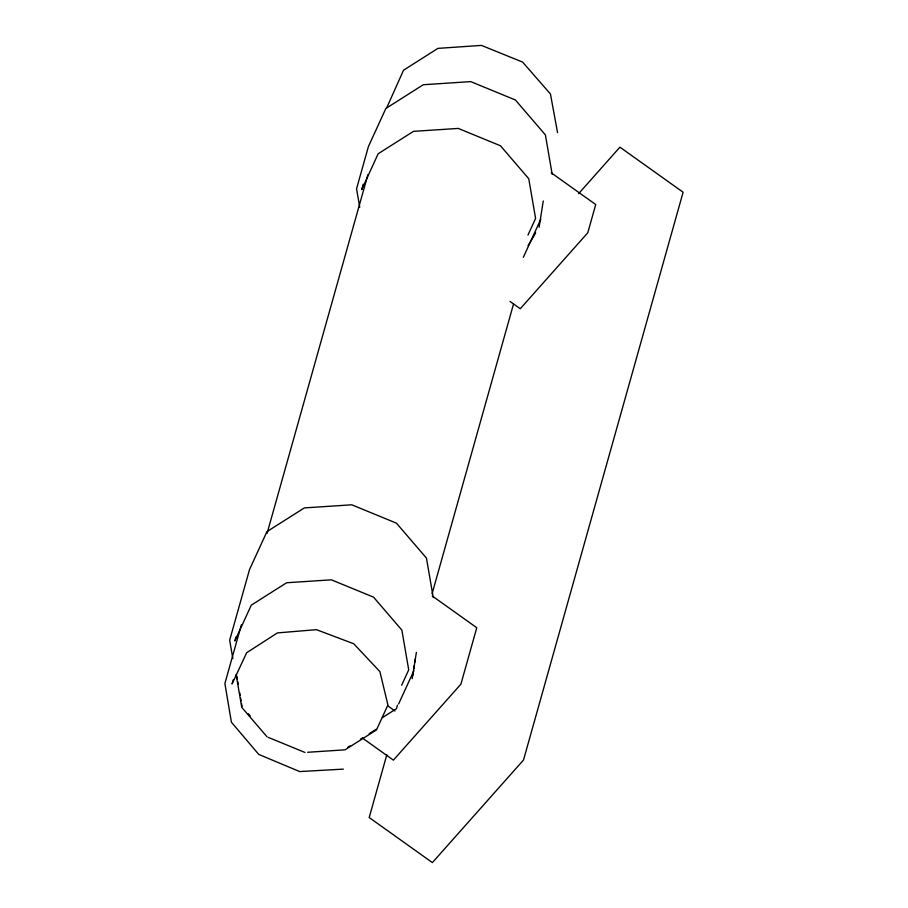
<?xml version="1.0" encoding="UTF-8"?>
<svg xmlns="http://www.w3.org/2000/svg" width="908" height="908" viewBox="0 0 908 908"><rect width="100%" height="100%" fill="white"/><g stroke="black" fill="none" stroke-linecap="round" stroke-linejoin="round"><path stroke-width="1.36" d="M412.731 675.382L413.254 672.102M413.776 668.81L414.298 665.53M414.82 662.238L415.331 658.958M412.221 678.673L416.375 652.387M539.102 227.272L543.256 200.986M235.978 636.973L234.832 641.037L251.278 605.159L286.61 582.754L331.375 579.826L373.563 597.158L401.869 630.107L408.714 669.854L401.665 685.222M363.245 184.176L361.713 189.647L378.159 153.758L413.492 131.354L458.256 128.425L500.444 145.757L528.751 178.717L535.595 218.453L527.957 235.115M241.369 624.852L224.889 683.508L231.404 722.2L258.757 754.412L299.697 771.573L343.349 769.121M267.054 533.461L367.899 174.722M386.683 107.882L403.515 70.234L437.883 48.385L481.433 45.4L522.599 62.073L550.441 93.978L557.557 132.636M233.22 679.854L232.062 683.951L246.692 652.693L277.417 632.91L316.404 629.664L353.745 643.761L379.896 671.625L388.204 706.152L394.991 710.987M397.443 705.187L396.444 708.717L382.416 717.615M386.831 754.741L369.193 817.529L432.378 862.6L523.519 760.007L683.111 192.235L619.926 147.164L578.589 193.699M432.106 593.696L513.44 304.35M523.326 257.316L540.759 219.305M387.432 706.049L377.024 728.727L369.216 733.687M398.623 703.961L413.878 670.706M528.07 245.671L535.652 233.016M347.685 747.329L350.023 745.854M360.51 739.203L362.644 737.852M376.741 729.748L345.074 749.826L307.63 752.278M268.405 737.432L304.952 752.46M551.19 172.77L595.727 204.538L587.794 232.754L520.273 308.754L510.001 301.422M432.231 595.954L476.768 627.723L460.912 684.155L393.391 760.144L362.564 738.147M248.395 713.745L250.211 715.856M267.134 736.921L241.766 707.377L236.103 674.496M552.2 174.359L545.39 134.895L515.404 99.982L470.719 81.618L423.31 84.728L385.877 108.461L368.444 146.472L356.549 188.785L359.727 207.206M433.241 597.543L426.442 558.079L396.456 523.167L351.771 504.803L304.35 507.913L266.918 531.645L249.496 569.656L229.667 640.185L232.845 658.606M236.852 676.222L237.328 678.968M237.805 681.704L238.271 684.439M239.689 692.668L240.166 695.403M240.631 698.15L241.108 700.885M241.573 703.621L242.05 706.367"/></g></svg>
